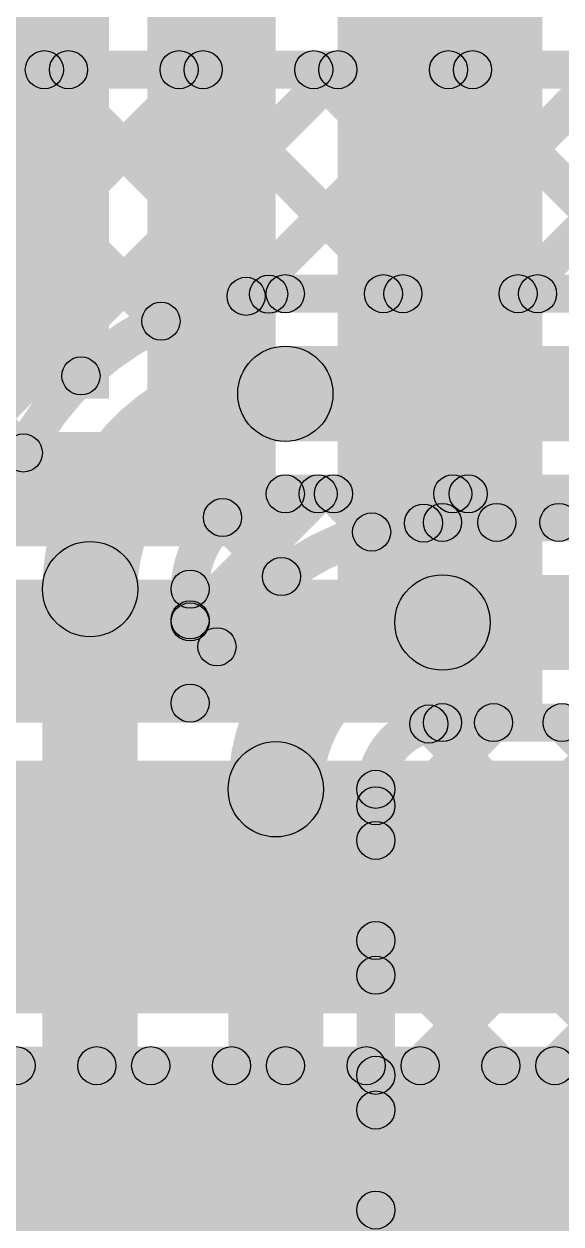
# Model space of a CAD drawing. Header units: millimetres. Extents: x 3.07 to 5.81, y 1.29 to 3.84.
# Drawn here: x 4.1651 to 4.2779, y 1.6978 to 1.9496 of the extents above; entities that cross this region are included whole.
import ezdxf

# ---------------------------------------------------------------- set-up
doc = ezdxf.new("R2010")
doc.units = ezdxf.units.MM
doc.header["$MEASUREMENT"] = 0
doc.layers.add('BottomLayer', color=5, linetype='Continuous')
doc.layers.add('TopLayer', color=1, linetype='Continuous')

msp = doc.modelspace()

# ---------------------------------------------------------------- hatches: boundary and pattern name
at = {"layer": 'BottomLayer'}
for points in [[(4.231, 1.803), (4.274, 1.803), (4.274, 2.965), (4.231, 2.965)], [(4.191, 1.84), (4.218, 1.84), (4.218, 2.477), (4.191, 2.477)], [(4.156, 1.871), (4.183, 1.871), (4.183, 2.181), (4.156, 2.181)], [(4.111, 1.878), (4.181, 1.878), (4.181, 1.935), (4.111, 1.935)], [(3.413, 1.871), (4.183, 1.871), (4.183, 1.893), (3.413, 1.893)], [(3.477, 1.84), (4.21, 1.84), (4.21, 1.864), (3.477, 1.864)], [(3.437, 1.803), (4.244, 1.803), (4.244, 1.833), (3.437, 1.833)], [(3.761, 1.742), (4.404, 1.742), (4.404, 1.795), (3.761, 1.795)], [(4.038, 1.727), (4.038, 1.735), (4.344, 1.735), (4.344, 1.727)], [(4.07, 1.688), (4.449, 1.688), (4.449, 1.735), (4.07, 1.735)], [(4.04083, 1.51787), (4.03517, 1.52353), (4.24547, 1.73383), (4.25113, 1.72817)], [(4.04083, 1.54615), (4.03517, 1.55181), (4.21719, 1.73383), (4.22285, 1.72817)], [(4.04083, 1.57444), (4.03517, 1.5801), (4.1889, 1.73383), (4.19456, 1.72817)], [(4.04083, 1.60272), (4.03517, 1.60838), (4.16062, 1.73383), (4.16628, 1.72817)], [(4.04083, 1.48959), (4.03517, 1.49524), (4.27376, 1.73383), (4.27941, 1.72817)], [(4.04083, 1.4613), (4.03517, 1.46696), (4.30204, 1.73383), (4.3077, 1.72817)], [(4.1493, 1.72817), (4.15496, 1.73383), (4.38796, 1.50083), (4.3823, 1.49517)], [(4.17759, 1.72817), (4.18324, 1.73383), (4.41624, 1.50083), (4.41059, 1.49517)], [(4.20587, 1.72817), (4.21153, 1.73383), (4.44453, 1.50083), (4.43887, 1.49517)], [(4.23415, 1.72817), (4.23981, 1.73383), (4.46783, 1.50581), (4.46217, 1.50015)], [(4.26244, 1.72817), (4.2681, 1.73383), (4.46783, 1.5341), (4.46217, 1.52844)]]:
    msp.add_hatch(color=5, dxfattribs=at).paths.add_polyline_path(points)
h = msp.add_hatch(color=5, dxfattribs=at)
edge = h.paths.add_edge_path()
edge.add_arc((4.16345, 1.731), 0.004, 0, 360)
h = msp.add_hatch(color=5, dxfattribs=at)
edge = h.paths.add_edge_path()
edge.add_arc((4.18041, 1.731), 0.004, 0, 360)
h = msp.add_hatch(color=5, dxfattribs=at)
edge = h.paths.add_edge_path()
edge.add_arc((4.19173, 1.731), 0.004, 0, 360)
h = msp.add_hatch(color=5, dxfattribs=at)
edge = h.paths.add_edge_path()
edge.add_arc((4.2087, 1.731), 0.004, 0, 360)
h = msp.add_hatch(color=5, dxfattribs=at)
edge = h.paths.add_edge_path()
edge.add_arc((4.22002, 1.731), 0.004, 0, 360)
h = msp.add_hatch(color=5, dxfattribs=at)
edge = h.paths.add_edge_path()
edge.add_arc((4.23698, 1.731), 0.004, 0, 360)
h = msp.add_hatch(color=5, dxfattribs=at)
edge = h.paths.add_edge_path()
edge.add_arc((4.2483, 1.731), 0.004, 0, 360)
h = msp.add_hatch(color=5, dxfattribs=at)
edge = h.paths.add_edge_path()
edge.add_arc((4.26527, 1.731), 0.004, 0, 360)
h = msp.add_hatch(color=5, dxfattribs=at)
edge = h.paths.add_edge_path()
edge.add_arc((4.27659, 1.731), 0.004, 0, 360)
at = {"layer": 'TopLayer'}
for points in [[(4.113, 1.936), (4.113, 1.944), (4.358, 1.944), (4.358, 1.936)], [(4.11583, 1.87571), (4.11017, 1.88137), (4.17163, 1.94283), (4.17729, 1.93717)], [(4.11583, 1.81915), (4.11017, 1.8248), (4.2282, 1.94283), (4.23385, 1.93717)], [(4.11583, 1.84743), (4.11017, 1.85309), (4.19991, 1.94283), (4.20557, 1.93717)], [(4.11017, 1.93701), (4.11583, 1.94266), (4.17992, 1.87858), (4.17426, 1.87292)], [(4.13829, 1.93717), (4.14395, 1.94283), (4.19672, 1.89006), (4.19106, 1.8844)], [(4.16658, 1.93717), (4.17223, 1.94283), (4.21933, 1.89573), (4.21367, 1.89007)], [(4.19486, 1.93717), (4.20052, 1.94283), (4.24752, 1.89583), (4.24186, 1.89017)], [(4.21459, 1.88962), (4.20893, 1.89528), (4.25648, 1.94283), (4.26214, 1.93717)], [(4.22314, 1.93717), (4.2288, 1.94283), (4.2758, 1.89583), (4.27014, 1.89017)], [(4.24342, 1.89017), (4.23777, 1.89583), (4.28477, 1.94283), (4.29042, 1.93717)], [(4.25143, 1.93717), (4.25709, 1.94283), (4.30409, 1.89583), (4.29843, 1.89017)], [(4.27171, 1.89017), (4.26605, 1.89583), (4.31305, 1.94283), (4.31871, 1.93717)], [(4.11017, 1.90872), (4.11583, 1.91438), (4.16781, 1.8624), (4.16215, 1.85675)], [(4.22, 1.889), (4.22, 1.897), (4.369, 1.897), (4.369, 1.889)], [(4.22, 1.862), (4.22, 1.882), (4.369, 1.882), (4.369, 1.862)], [(4.20283, 1.82129), (4.19717, 1.82695), (4.22405, 1.85383), (4.22971, 1.84817)], [(4.22, 1.847), (4.22, 1.855), (4.369, 1.855), (4.369, 1.847)], [(4.22729, 1.84817), (4.23295, 1.85383), (4.24096, 1.84582), (4.2353, 1.84016)], [(4.25185, 1.84203), (4.24619, 1.84769), (4.25234, 1.85383), (4.25799, 1.84817)], [(4.25558, 1.84817), (4.26123, 1.85383), (4.26723, 1.84783), (4.26158, 1.84217)], [(4.28028, 1.84217), (4.27462, 1.84783), (4.28062, 1.85383), (4.28628, 1.84817)], [(4.20398, 1.8432), (4.20963, 1.84886), (4.22202, 1.83647), (4.21636, 1.83081)], [(4.253, 1.841), (4.253, 1.849), (4.794, 1.849), (4.794, 1.841)], [(4.253, 1.814), (4.253, 1.834), (4.795, 1.834), (4.795, 1.814)], [(4.189, 1.374), (4.169, 1.374), (4.169, 1.831), (4.189, 1.831)], [(4.204, 1.80708), (4.196, 1.80708), (4.196, 1.831), (4.204, 1.831)], [(4.19717, 1.82172), (4.20283, 1.82738), (4.20848, 1.82173), (4.20282, 1.81607)], [(4.24183, 1.77544), (4.23617, 1.7811), (4.2609, 1.80583), (4.26656, 1.80017)], [(4.24183, 1.71887), (4.23617, 1.72453), (4.31747, 1.80583), (4.32313, 1.80017)], [(4.24183, 1.69059), (4.23617, 1.69624), (4.34576, 1.80583), (4.35141, 1.80017)], [(4.24183, 1.74715), (4.23617, 1.75281), (4.28919, 1.80583), (4.29485, 1.80017)], [(4.24183, 1.6623), (4.23617, 1.66796), (4.37404, 1.80583), (4.3797, 1.80017)], [(4.2473, 1.79987), (4.25296, 1.80553), (4.68266, 1.37583), (4.67701, 1.37017)], [(4.253, 1.799), (4.253, 1.807), (4.795, 1.807), (4.795, 1.799)], [(4.27529, 1.80017), (4.28095, 1.80583), (4.71095, 1.37583), (4.70529, 1.37017)], [(4.228, 1.374), (4.208, 1.374), (4.208, 1.789), (4.228, 1.789)], [(4.243, 1.38291), (4.235, 1.38291), (4.235, 1.789), (4.243, 1.789)], [(4.23617, 1.78272), (4.24183, 1.78838), (4.65438, 1.37583), (4.64872, 1.37017)], [(4.23617, 1.75444), (4.24183, 1.7601), (4.6261, 1.37583), (4.62044, 1.37017)], [(4.23617, 1.72615), (4.24183, 1.73181), (4.59781, 1.37583), (4.59215, 1.37017)], [(4.23617, 1.69787), (4.24183, 1.70353), (4.56953, 1.37583), (4.56387, 1.37017)]]:
    msp.add_hatch(color=1, dxfattribs=at).paths.add_polyline_path(points)
h = msp.add_hatch(color=1, dxfattribs=at)
edge = h.paths.add_edge_path()
edge.add_arc((4.1694, 1.94), 0.004, 0, 360)
h = msp.add_hatch(color=1, dxfattribs=at)
edge = h.paths.add_edge_path()
edge.add_arc((4.17446, 1.94), 0.004, 0, 360)
h = msp.add_hatch(color=1, dxfattribs=at)
edge = h.paths.add_edge_path()
edge.add_arc((4.19769, 1.94), 0.004, 0, 360)
h = msp.add_hatch(color=1, dxfattribs=at)
edge = h.paths.add_edge_path()
edge.add_arc((4.20274, 1.94), 0.004, 0, 360)
h = msp.add_hatch(color=1, dxfattribs=at)
edge = h.paths.add_edge_path()
edge.add_arc((4.22597, 1.94), 0.004, 0, 360)
h = msp.add_hatch(color=1, dxfattribs=at)
edge = h.paths.add_edge_path()
edge.add_arc((4.23103, 1.94), 0.004, 0, 360)
h = msp.add_hatch(color=1, dxfattribs=at)
edge = h.paths.add_edge_path()
edge.add_arc((4.25426, 1.94), 0.004, 0, 360)
h = msp.add_hatch(color=1, dxfattribs=at)
edge = h.paths.add_edge_path()
edge.add_arc((4.25931, 1.94), 0.004, 0, 360)
h = msp.add_hatch(color=1, dxfattribs=at)
edge = h.paths.add_edge_path()
edge.add_arc((4.21176, 1.89245), 0.004, 0, 360)
h = msp.add_hatch(color=1, dxfattribs=at)
edge = h.paths.add_edge_path()
edge.add_arc((4.2165, 1.8929), 0.004, 0, 360)
h = msp.add_hatch(color=1, dxfattribs=at)
edge = h.paths.add_edge_path()
edge.add_arc((4.22, 1.893), 0.004, 0, 360)
h = msp.add_hatch(color=1, dxfattribs=at)
edge = h.paths.add_edge_path()
edge.add_arc((4.22, 1.893), 0.004, 0, 360)
h = msp.add_hatch(color=1, dxfattribs=at)
edge = h.paths.add_edge_path()
edge.add_arc((4.2406, 1.893), 0.004, 0, 360)
h = msp.add_hatch(color=1, dxfattribs=at)
edge = h.paths.add_edge_path()
edge.add_arc((4.24469, 1.893), 0.004, 0, 360)
h = msp.add_hatch(color=1, dxfattribs=at)
edge = h.paths.add_edge_path()
edge.add_arc((4.26888, 1.893), 0.004, 0, 360)
h = msp.add_hatch(color=1, dxfattribs=at)
edge = h.paths.add_edge_path()
edge.add_arc((4.27297, 1.893), 0.004, 0, 360)
h = msp.add_hatch(color=1, dxfattribs=at)
edge = h.paths.add_edge_path()
edge.add_arc((4.19389, 1.88723), 0.004, 0, 360)
h = msp.add_hatch(color=1, dxfattribs=at)
edge = h.paths.add_edge_path()
edge.add_arc((4.22, 1.872), 0.01, 0, 360)
h = msp.add_hatch(color=1, dxfattribs=at)
edge = h.paths.add_edge_path()
edge.add_arc((4.22, 1.872), 0.01, 0, 360)
h = msp.add_hatch(color=1, dxfattribs=at)
edge = h.paths.add_edge_path()
edge.add_arc((4.17709, 1.87575), 0.004, 0, 360)
h = msp.add_hatch(color=1, dxfattribs=at)
edge = h.paths.add_edge_path()
edge.add_arc((4.16498, 1.85957), 0.004, 0, 360)
h = msp.add_hatch(color=1, dxfattribs=at)
edge = h.paths.add_edge_path()
edge.add_arc((4.22, 1.851), 0.004, 0, 360)
h = msp.add_hatch(color=1, dxfattribs=at)
edge = h.paths.add_edge_path()
edge.add_arc((4.22, 1.851), 0.004, 0, 360)
h = msp.add_hatch(color=1, dxfattribs=at)
edge = h.paths.add_edge_path()
edge.add_arc((4.22688, 1.851), 0.004, 0, 360)
h = msp.add_hatch(color=1, dxfattribs=at)
edge = h.paths.add_edge_path()
edge.add_arc((4.23012, 1.851), 0.004, 0, 360)
h = msp.add_hatch(color=1, dxfattribs=at)
edge = h.paths.add_edge_path()
edge.add_arc((4.25516, 1.851), 0.004, 0, 360)
h = msp.add_hatch(color=1, dxfattribs=at)
edge = h.paths.add_edge_path()
edge.add_arc((4.2584, 1.851), 0.004, 0, 360)
h = msp.add_hatch(color=1, dxfattribs=at)
edge = h.paths.add_edge_path()
edge.add_arc((4.20681, 1.84603), 0.004, 0, 360)
h = msp.add_hatch(color=1, dxfattribs=at)
edge = h.paths.add_edge_path()
edge.add_arc((4.24902, 1.84486), 0.004, 0, 360)
h = msp.add_hatch(color=1, dxfattribs=at)
edge = h.paths.add_edge_path()
edge.add_arc((4.253, 1.845), 0.004, 0, 360)
h = msp.add_hatch(color=1, dxfattribs=at)
edge = h.paths.add_edge_path()
edge.add_arc((4.253, 1.845), 0.004, 0, 360)
h = msp.add_hatch(color=1, dxfattribs=at)
edge = h.paths.add_edge_path()
edge.add_arc((4.2644, 1.845), 0.004, 0, 360)
h = msp.add_hatch(color=1, dxfattribs=at)
edge = h.paths.add_edge_path()
edge.add_arc((4.27745, 1.845), 0.004, 0, 360)
h = msp.add_hatch(color=1, dxfattribs=at)
edge = h.paths.add_edge_path()
edge.add_arc((4.23813, 1.84299), 0.004, 0, 360)
h = msp.add_hatch(color=1, dxfattribs=at)
edge = h.paths.add_edge_path()
edge.add_arc((4.179, 1.831), 0.01, 0, 360)
h = msp.add_hatch(color=1, dxfattribs=at)
edge = h.paths.add_edge_path()
edge.add_arc((4.179, 1.831), 0.01, 0, 360)
h = msp.add_hatch(color=1, dxfattribs=at)
edge = h.paths.add_edge_path()
edge.add_arc((4.21919, 1.83364), 0.004, 0, 360)
h = msp.add_hatch(color=1, dxfattribs=at)
edge = h.paths.add_edge_path()
edge.add_arc((4.2, 1.831), 0.004, 0, 360)
h = msp.add_hatch(color=1, dxfattribs=at)
edge = h.paths.add_edge_path()
edge.add_arc((4.2, 1.831), 0.004, 0, 360)
h = msp.add_hatch(color=1, dxfattribs=at)
edge = h.paths.add_edge_path()
edge.add_arc((4.253, 1.824), 0.01, 0, 360)
h = msp.add_hatch(color=1, dxfattribs=at)
edge = h.paths.add_edge_path()
edge.add_arc((4.253, 1.824), 0.01, 0, 360)
h = msp.add_hatch(color=1, dxfattribs=at)
edge = h.paths.add_edge_path()
edge.add_arc((4.2, 1.82455), 0.004, 0, 360)
h = msp.add_hatch(color=1, dxfattribs=at)
edge = h.paths.add_edge_path()
edge.add_arc((4.2, 1.82412), 0.004, 0, 360)
h = msp.add_hatch(color=1, dxfattribs=at)
edge = h.paths.add_edge_path()
edge.add_arc((4.20565, 1.8189), 0.004, 0, 360)
h = msp.add_hatch(color=1, dxfattribs=at)
edge = h.paths.add_edge_path()
edge.add_arc((4.2, 1.80708), 0.004, 0, 360)
h = msp.add_hatch(color=1, dxfattribs=at)
edge = h.paths.add_edge_path()
edge.add_arc((4.2, 1.80708), 0.004, 0, 360)
h = msp.add_hatch(color=1, dxfattribs=at)
edge = h.paths.add_edge_path()
edge.add_arc((4.25013, 1.8027), 0.004, 0, 360)
h = msp.add_hatch(color=1, dxfattribs=at)
edge = h.paths.add_edge_path()
edge.add_arc((4.253, 1.803), 0.004, 0, 360)
h = msp.add_hatch(color=1, dxfattribs=at)
edge = h.paths.add_edge_path()
edge.add_arc((4.253, 1.803), 0.004, 0, 360)
h = msp.add_hatch(color=1, dxfattribs=at)
edge = h.paths.add_edge_path()
edge.add_arc((4.26373, 1.803), 0.004, 0, 360)
h = msp.add_hatch(color=1, dxfattribs=at)
edge = h.paths.add_edge_path()
edge.add_arc((4.27812, 1.803), 0.004, 0, 360)
h = msp.add_hatch(color=1, dxfattribs=at)
edge = h.paths.add_edge_path()
edge.add_arc((4.218, 1.789), 0.01, 0, 360)
h = msp.add_hatch(color=1, dxfattribs=at)
edge = h.paths.add_edge_path()
edge.add_arc((4.218, 1.789), 0.01, 0, 360)
h = msp.add_hatch(color=1, dxfattribs=at)
edge = h.paths.add_edge_path()
edge.add_arc((4.239, 1.789), 0.004, 0, 360)
h = msp.add_hatch(color=1, dxfattribs=at)
edge = h.paths.add_edge_path()
edge.add_arc((4.239, 1.789), 0.004, 0, 360)
h = msp.add_hatch(color=1, dxfattribs=at)
edge = h.paths.add_edge_path()
edge.add_arc((4.239, 1.78555), 0.004, 0, 360)
h = msp.add_hatch(color=1, dxfattribs=at)
edge = h.paths.add_edge_path()
edge.add_arc((4.239, 1.77827), 0.004, 0, 360)
h = msp.add_hatch(color=1, dxfattribs=at)
edge = h.paths.add_edge_path()
edge.add_arc((4.239, 1.75727), 0.004, 0, 360)
h = msp.add_hatch(color=1, dxfattribs=at)
edge = h.paths.add_edge_path()
edge.add_arc((4.239, 1.74998), 0.004, 0, 360)
h = msp.add_hatch(color=1, dxfattribs=at)
edge = h.paths.add_edge_path()
edge.add_arc((4.239, 1.72898), 0.004, 0, 360)
h = msp.add_hatch(color=1, dxfattribs=at)
edge = h.paths.add_edge_path()
edge.add_arc((4.239, 1.7217), 0.004, 0, 360)
h = msp.add_hatch(color=1, dxfattribs=at)
edge = h.paths.add_edge_path()
edge.add_arc((4.239, 1.7007), 0.004, 0, 360)

# ---------------------------------------------------------------- linework, layer by layer
at = {"layer": 'BottomLayer'}
for centre in [(4.16345, 1.731), (4.18041, 1.731), (4.19173, 1.731), (4.2087, 1.731), (4.22002, 1.731), (4.23698, 1.731), (4.2483, 1.731), (4.26527, 1.731), (4.27659, 1.731)]:
    msp.add_circle(centre, 0.004, dxfattribs=at)
at = {"layer": 'TopLayer'}
for points, const_width in [([(4.158, 1.831, -0.414214), (4.22, 1.893)], 0.008), ([(4.179, 1.831, -0.414214), (4.22, 1.872)], 0.02), ([(4.2, 1.831, -0.414214), (4.22, 1.851)], 0.008), ([(4.2, 1.80708, -0.320876), (4.253, 1.845)], 0.008), ([(4.218, 1.789, -0.414214), (4.253, 1.824)], 0.02), ([(4.239, 1.789, -0.414214), (4.253, 1.803)], 0.008)]:
    msp.add_lwpolyline(points, format="xyb", dxfattribs=dict(at, const_width=const_width))
for centre, radius in [((4.1694, 1.94), 0.004), ((4.17446, 1.94), 0.004), ((4.19769, 1.94), 0.004), ((4.20274, 1.94), 0.004), ((4.22597, 1.94), 0.004), ((4.23103, 1.94), 0.004), ((4.25426, 1.94), 0.004), ((4.25931, 1.94), 0.004), ((4.21176, 1.89245), 0.004), ((4.2165, 1.8929), 0.004), ((4.22, 1.893), 0.004), ((4.22, 1.893), 0.004), ((4.2406, 1.893), 0.004), ((4.24469, 1.893), 0.004), ((4.26888, 1.893), 0.004), ((4.27297, 1.893), 0.004), ((4.19389, 1.88723), 0.004), ((4.22, 1.872), 0.01), ((4.22, 1.872), 0.01), ((4.17709, 1.87575), 0.004), ((4.16498, 1.85957), 0.004), ((4.22, 1.851), 0.004), ((4.22, 1.851), 0.004), ((4.22688, 1.851), 0.004), ((4.23012, 1.851), 0.004), ((4.25516, 1.851), 0.004), ((4.2584, 1.851), 0.004), ((4.20681, 1.84603), 0.004), ((4.24902, 1.84486), 0.004), ((4.253, 1.845), 0.004), ((4.253, 1.845), 0.004), ((4.2644, 1.845), 0.004), ((4.27745, 1.845), 0.004), ((4.23813, 1.84299), 0.004), ((4.179, 1.831), 0.01), ((4.179, 1.831), 0.01), ((4.21919, 1.83364), 0.004), ((4.2, 1.831), 0.004), ((4.2, 1.831), 0.004), ((4.253, 1.824), 0.01), ((4.253, 1.824), 0.01), ((4.2, 1.82455), 0.004), ((4.2, 1.82412), 0.004), ((4.20565, 1.8189), 0.004), ((4.2, 1.80708), 0.004), ((4.2, 1.80708), 0.004), ((4.25013, 1.8027), 0.004), ((4.253, 1.803), 0.004), ((4.253, 1.803), 0.004), ((4.26373, 1.803), 0.004), ((4.27812, 1.803), 0.004), ((4.218, 1.789), 0.01), ((4.218, 1.789), 0.01), ((4.239, 1.789), 0.004), ((4.239, 1.789), 0.004), ((4.239, 1.78555), 0.004), ((4.239, 1.77827), 0.004), ((4.239, 1.75727), 0.004), ((4.239, 1.74998), 0.004), ((4.239, 1.72898), 0.004), ((4.239, 1.7217), 0.004), ((4.239, 1.7007), 0.004)]:
    msp.add_circle(centre, radius, dxfattribs=at)

doc.saveas('drawing.dxf')
